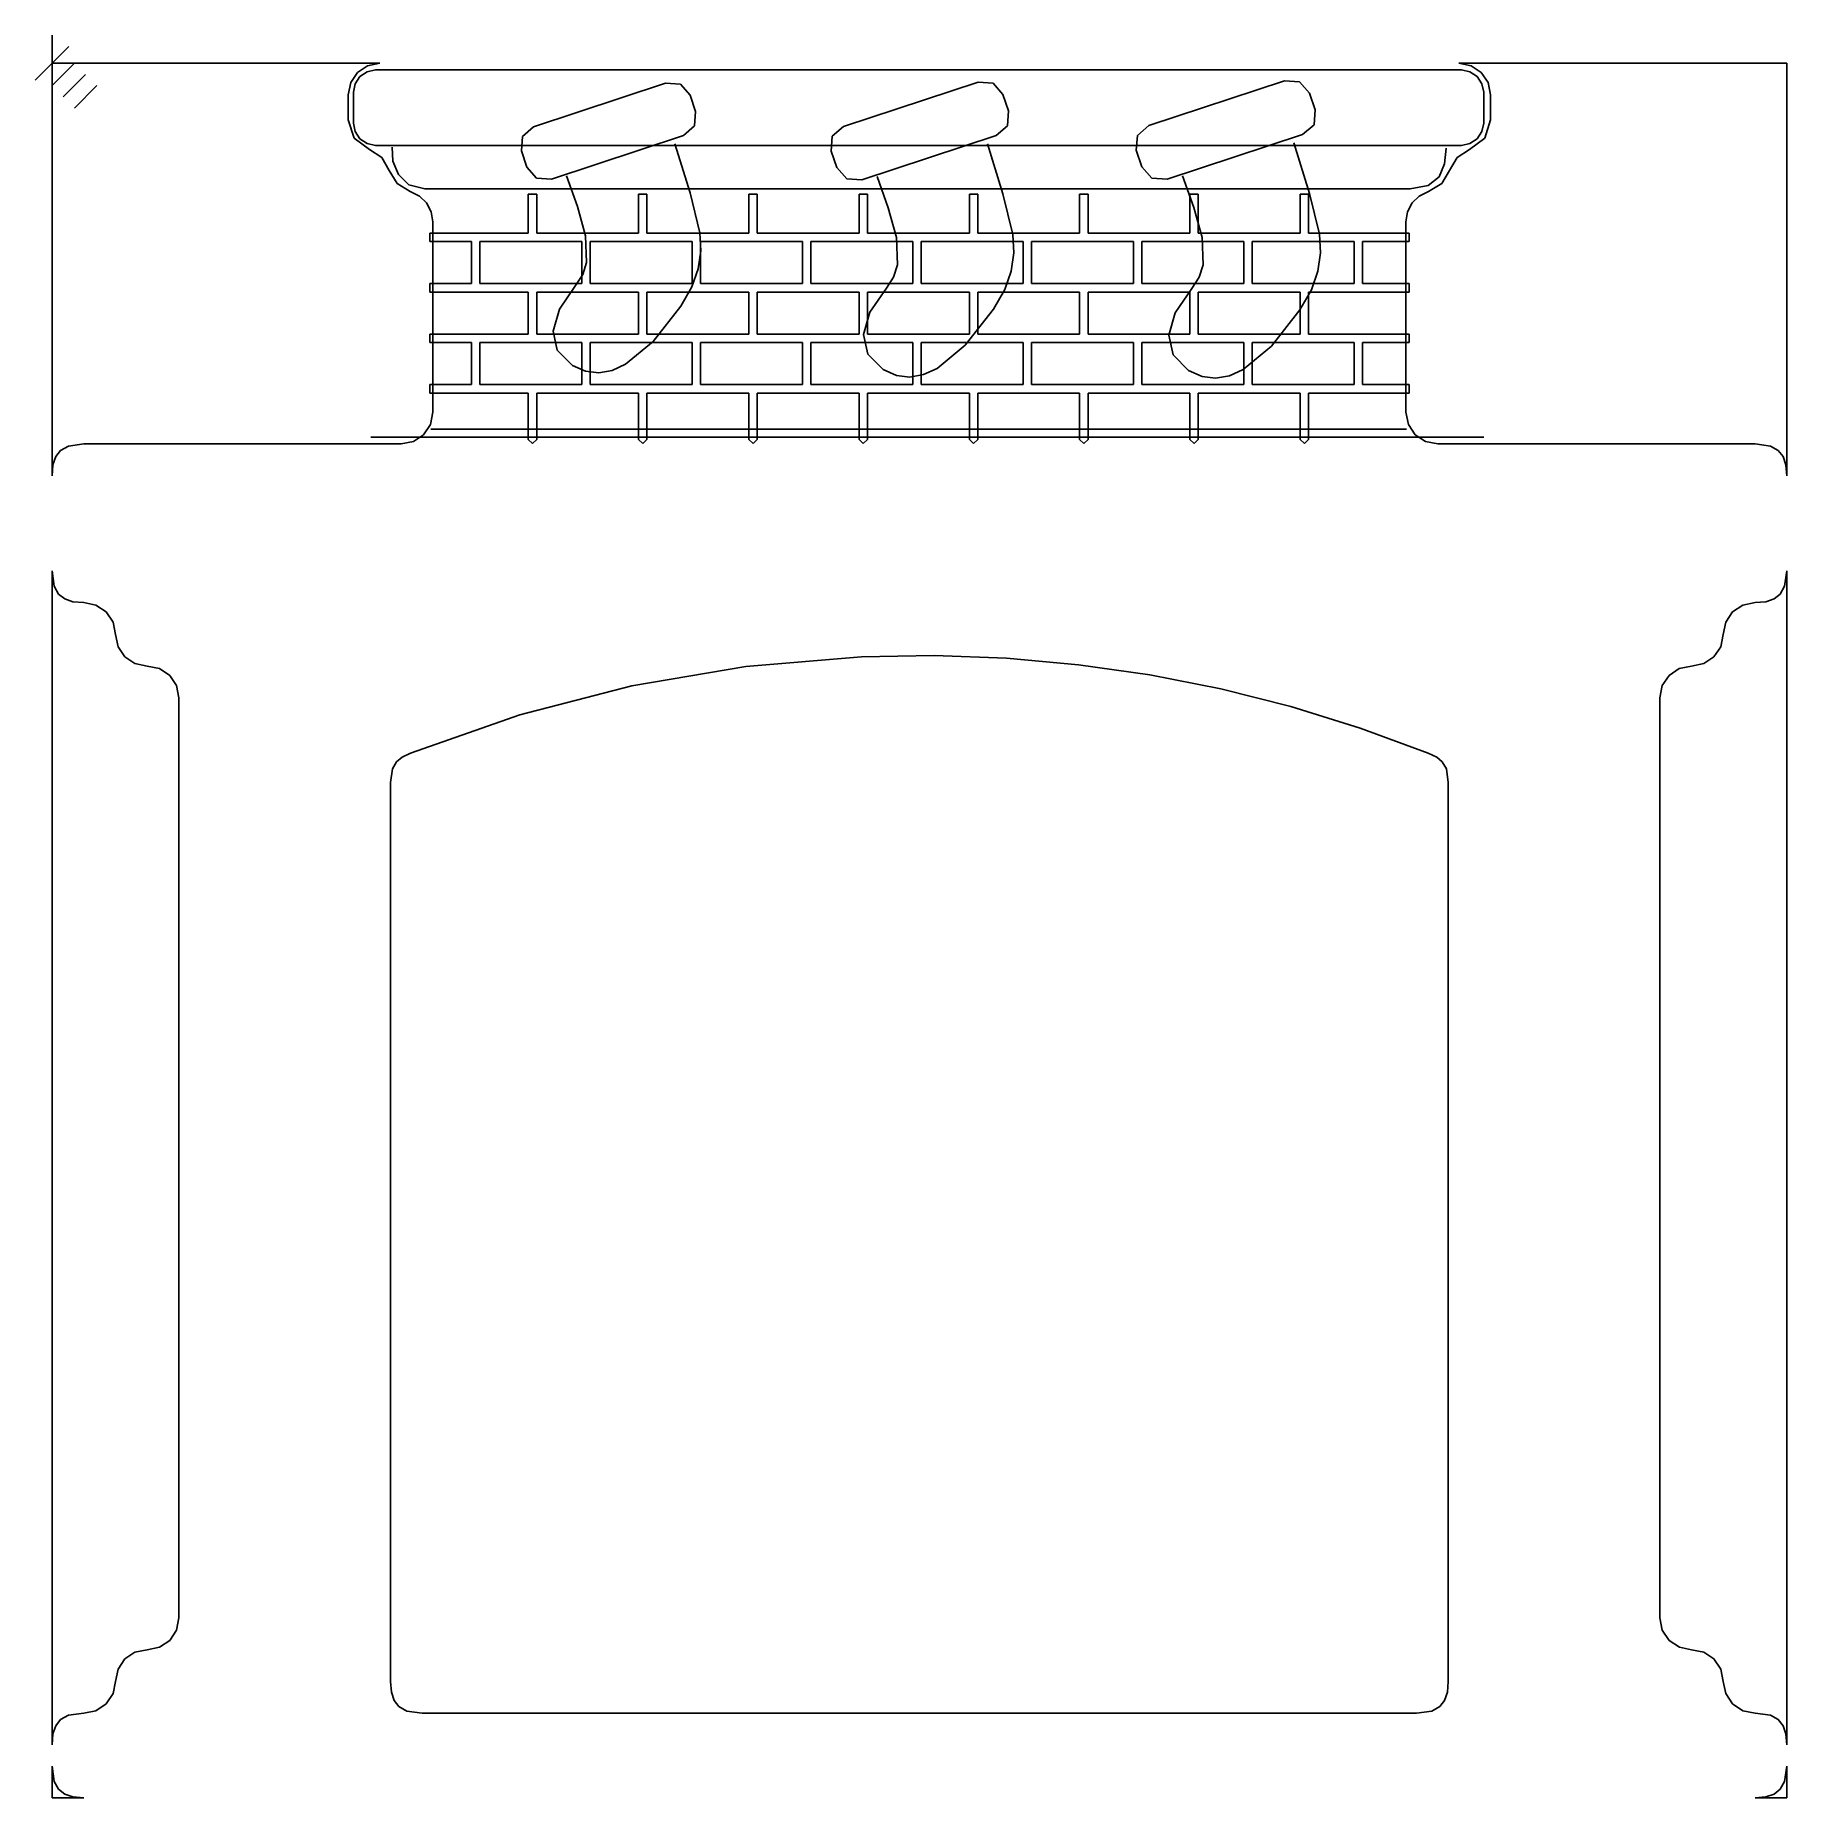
# Model space of a CAD drawing. Extents: x -0.8 to 82, y 0 to 83.3.
import ezdxf

# ---------------------------------------------------------------- set-up
doc = ezdxf.new("R2010")
doc.units = 0

msp = doc.modelspace()

# ---------------------------------------------------------------- linework, layer by layer
for p, q in [((14.895554, 81.600704), (15.297477, 81.680651)), ((15.297477, 81.680651), (66.623981, 81.680651)), ((15.297477, 81.680651), (15.297477, 81.680651)), ((66.623981, 81.680651), (67.025904, 81.600704)), ((14.247201, 80.630376), (14.327149, 81.032299)), ((14.327149, 81.032299), (14.55482, 81.373032)), ((14.55482, 81.373032), (14.895554, 81.600704)), ((67.025904, 81.600704), (67.366637, 81.373032)), ((67.366637, 81.373032), (67.594309, 81.032299)), ((67.594309, 81.032299), (67.674256, 80.630376)), ((14.247201, 79.169123), (14.247201, 80.630376)), ((67.674256, 80.630376), (67.674256, 79.169123)), ((14.327149, 78.7672), (14.247201, 79.169123)), ((67.674256, 79.169123), (67.594309, 78.7672)), ((14.55482, 78.426466), (14.327149, 78.7672)), ((14.895554, 78.198795), (14.55482, 78.426466)), ((67.366637, 78.426466), (67.025904, 78.198795)), ((67.594309, 78.7672), (67.366637, 78.426466)), ((15.297477, 78.118847), (14.895554, 78.198795)), ((66.623981, 78.118847), (15.297477, 78.118847)), ((16.073768, 78.027519), (16.11076, 77.373951)), ((65.822114, 77.244595), (65.893354, 77.981855)), ((67.025904, 78.198795), (66.623981, 78.118847)), ((16.11076, 77.373951), (16.370293, 76.737507)), ((16.370293, 76.737507), (16.869708, 76.255179)), ((65.562583, 76.63394), (65.822114, 77.244595)), ((16.869708, 76.255179), (17.626349, 76.063961)), ((17.626349, 76.063961), (64.203778, 76.063961)), ((64.203778, 76.063961), (65.046043, 76.217769)), ((65.046043, 76.217769), (65.562583, 76.63394)), ((15.069163, 64.317405), (67.674261, 64.317405)), ((17.900344, 64.693743), (64.021132, 64.693743))]:
    msp.add_line(p, q)
at = {"layer": '1'}
for p, q in [((-0.000003, 82.000456), (-0.000003, 62.500379)), ((15.499806, 82.000456), (-0.000003, 82.000456)), ((-0.000003, 82.000456), (-0.000003, 62.500379)), ((15.499806, 82.000456), (-0.000003, 82.000456)), ((14.439316, 81.560933), (14.916012, 81.88246)), ((14.439316, 81.560933), (14.916012, 81.88246)), ((14.916012, 81.88246), (15.499806, 82.000456)), ((14.916012, 81.88246), (15.499806, 82.000456)), ((66.500248, 82.000456), (67.084043, 81.882461)), ((82.000057, 82.000456), (66.500248, 82.000456)), ((66.500248, 82.000456), (67.084043, 81.882461)), ((82.000057, 82.000456), (66.500248, 82.000456)), ((67.084043, 81.882461), (67.56074, 81.560934)), ((67.084043, 81.882461), (67.56074, 81.560934)), ((82.000057, 62.500379), (82.000057, 82.000456)), ((82.000057, 62.500379), (82.000057, 82.000456)), ((14.00016, 80.500291), (14.117954, 81.084126)), ((14.00016, 80.500291), (14.117954, 81.084126)), ((14.117954, 81.084126), (14.439316, 81.560933)), ((14.117954, 81.084126), (14.439316, 81.560933)), ((67.56074, 81.560934), (67.882103, 81.084127)), ((67.56074, 81.560934), (67.882103, 81.084127)), ((67.882103, 81.084127), (67.999897, 80.500291)), ((67.882103, 81.084127), (67.999897, 80.500291)), ((14.00016, 79.328786), (14.00016, 80.500291)), ((14.00016, 79.328786), (14.00016, 80.500291)), ((67.999897, 80.500291), (67.999897, 79.328786)), ((67.999897, 80.500291), (67.999897, 79.328786)), ((14.275489, 78.462981), (14.00016, 79.328786)), ((14.275489, 78.462981), (14.00016, 79.328786)), ((67.999897, 79.328786), (67.724566, 78.462981)), ((67.999897, 79.328786), (67.724566, 78.462981)), ((15.000096, 77.914921), (14.275489, 78.462981)), ((15.000096, 77.914921), (14.275489, 78.462981)), ((67.724566, 78.462981), (66.999958, 77.914921)), ((67.724566, 78.462981), (66.999958, 77.914921)), ((15.584468, 77.53707), (15.000096, 77.914921)), ((15.584468, 77.53707), (15.000096, 77.914921)), ((15.935439, 76.93617), (15.584468, 77.53707)), ((15.935439, 76.93617), (15.584468, 77.53707)), ((66.415586, 77.53707), (66.064615, 76.93617)), ((66.415586, 77.53707), (66.064615, 76.93617)), ((66.999958, 77.914921), (66.415586, 77.53707)), ((66.999958, 77.914921), (66.415586, 77.53707)), ((16.310077, 76.310677), (15.935439, 76.93617)), ((16.310077, 76.310677), (15.935439, 76.93617)), ((66.064615, 76.93617), (65.689978, 76.310677)), ((66.064615, 76.93617), (65.689978, 76.310677)), ((16.935378, 75.935716), (16.310077, 76.310677)), ((16.935378, 75.935716), (16.310077, 76.310677)), ((17.368364, 75.723478), (16.935378, 75.935716)), ((17.368364, 75.723478), (16.935378, 75.935716)), ((65.064679, 75.935716), (64.631692, 75.723479)), ((65.064679, 75.935716), (64.631692, 75.723479)), ((65.689978, 76.310677), (65.064679, 75.935716)), ((65.689978, 76.310677), (65.064679, 75.935716)), ((17.70463, 75.393989), (17.368364, 75.723478)), ((17.70463, 75.393989), (17.368364, 75.723478)), ((17.922403, 74.976601), (17.70463, 75.393989)), ((17.922403, 74.976601), (17.70463, 75.393989)), ((64.295425, 75.39399), (64.077651, 74.976601)), ((64.295425, 75.39399), (64.077651, 74.976601)), ((64.631692, 75.723479), (64.295425, 75.39399)), ((64.631692, 75.723479), (64.295425, 75.39399)), ((17.999909, 74.500665), (17.922403, 74.976601)), ((17.999909, 74.500665), (17.922403, 74.976601)), ((17.999909, 65.500708), (17.999909, 74.500665)), ((17.999909, 65.500708), (17.999909, 74.500665)), ((64.077651, 74.976601), (64.000145, 74.500665)), ((64.077651, 74.976601), (64.000145, 74.500665)), ((64.000145, 74.500665), (64.000145, 65.500708)), ((64.000145, 74.500665), (64.000145, 65.500708)), ((17.882115, 64.916872), (17.999909, 65.500708)), ((17.882115, 64.916872), (17.999909, 65.500708)), ((64.000145, 65.500708), (64.117939, 64.916872)), ((64.000145, 65.500708), (64.117939, 64.916872)), ((17.084055, 64.118538), (17.560752, 64.440065)), ((17.084055, 64.118538), (17.560752, 64.440065)), ((17.560752, 64.440065), (17.882115, 64.916872)), ((17.560752, 64.440065), (17.882115, 64.916872)), ((64.117939, 64.916872), (64.439302, 64.440065)), ((64.117939, 64.916872), (64.439302, 64.440065)), ((64.439302, 64.440065), (64.915999, 64.118538)), ((64.439302, 64.440065), (64.915999, 64.118538)), ((0.043922, 63.016625), (0.17208, 63.401096)), ((0.043922, 63.016625), (0.17208, 63.401096)), ((0.17208, 63.401096), (0.398939, 63.694103)), ((0.17208, 63.401096), (0.398939, 63.694103)), ((0.398939, 63.694103), (0.772042, 63.901325)), ((0.398939, 63.694103), (0.772042, 63.901325)), ((0.772042, 63.901325), (1.500162, 64.000543)), ((0.772042, 63.901325), (1.500162, 64.000543)), ((1.500162, 64.000543), (16.50026, 64.000543)), ((1.500162, 64.000543), (16.50026, 64.000543)), ((16.50026, 64.000543), (17.084055, 64.118538)), ((16.50026, 64.000543), (17.084055, 64.118538)), ((64.915999, 64.118538), (65.499794, 64.000543)), ((64.915999, 64.118538), (65.499794, 64.000543)), ((65.499794, 64.000543), (80.499893, 64.000543)), ((65.499794, 64.000543), (80.499893, 64.000543)), ((80.499893, 64.000543), (81.228012, 63.901325)), ((80.499893, 64.000543), (81.228012, 63.901325)), ((81.228012, 63.901325), (81.601116, 63.694103)), ((81.228012, 63.901325), (81.601116, 63.694103)), ((81.601116, 63.694103), (81.827975, 63.401096)), ((81.601116, 63.694103), (81.827975, 63.401096)), ((81.827975, 63.401096), (81.956131, 63.016625)), ((81.827975, 63.401096), (81.956131, 63.016625)), ((-0.000003, 62.500379), (0.043922, 63.016625)), ((-0.000003, 62.500379), (0.043922, 63.016625)), ((81.956131, 63.016625), (82.000057, 62.500379)), ((81.956131, 63.016625), (82.000057, 62.500379)), ((-0.000003, 58.000402), (-0.000003, 2.50049)), ((0.099216, 57.27228), (-0.000003, 58.000402)), ((-0.000003, 58.000402), (-0.000003, 58.000402)), ((-0.000003, 58.000402), (-0.000003, 2.50049)), ((0.099216, 57.27228), (-0.000003, 58.000402)), ((-0.000003, 58.000402), (-0.000003, 58.000402)), ((82.000057, 58.000402), (81.900839, 57.27228)), ((82.000057, 58.000402), (81.900839, 57.27228)), ((82.000057, 2.501019), (82.000057, 58.000402)), ((82.000057, 2.501019), (82.000057, 58.000402)), ((0.306955, 56.899178), (0.099216, 57.27228)), ((0.306955, 56.899178), (0.099216, 57.27228)), ((0.599443, 56.672317), (0.306955, 56.899178)), ((0.599443, 56.672317), (0.306955, 56.899178)), ((0.983915, 56.544676), (0.599443, 56.672317)), ((0.983915, 56.544676), (0.599443, 56.672317)), ((81.40061, 56.672317), (81.016139, 56.544676)), ((81.40061, 56.672317), (81.016139, 56.544676)), ((81.693099, 56.899178), (81.40061, 56.672317)), ((81.693099, 56.899178), (81.40061, 56.672317)), ((81.900839, 57.27228), (81.693099, 56.899178)), ((81.900839, 57.27228), (81.693099, 56.899178)), ((1.500162, 56.500753), (0.983915, 56.544676)), ((1.500162, 56.500753), (0.983915, 56.544676)), ((2.074277, 56.386604), (1.500162, 56.500753)), ((2.074277, 56.386604), (1.500162, 56.500753)), ((2.560989, 56.061413), (2.074277, 56.386604)), ((2.560989, 56.061413), (2.074277, 56.386604)), ((2.886179, 55.574701), (2.560989, 56.061413)), ((2.886179, 55.574701), (2.560989, 56.061413)), ((79.439065, 56.061414), (79.113874, 55.574701)), ((79.439065, 56.061414), (79.113874, 55.574701)), ((79.925778, 56.386605), (79.439065, 56.061414)), ((79.925778, 56.386605), (79.439065, 56.061414)), ((80.499893, 56.500753), (79.925778, 56.386605)), ((80.499893, 56.500753), (79.925778, 56.386605)), ((81.016139, 56.544676), (80.499893, 56.500753)), ((81.016139, 56.544676), (80.499893, 56.500753)), ((3.000327, 55.000586), (2.886179, 55.574701)), ((3.000327, 55.000586), (2.886179, 55.574701)), ((3.118121, 54.41675), (3.000327, 55.000586)), ((3.118121, 54.41675), (3.000327, 55.000586)), ((78.999726, 55.000586), (78.881932, 54.416751)), ((78.999726, 55.000586), (78.881932, 54.416751)), ((79.113874, 55.574701), (78.999726, 55.000586)), ((79.113874, 55.574701), (78.999726, 55.000586)), ((3.439484, 53.939943), (3.118121, 54.41675)), ((3.439484, 53.939943), (3.118121, 54.41675)), ((78.881932, 54.416751), (78.56057, 53.939944)), ((78.881932, 54.416751), (78.56057, 53.939944)), ((3.916181, 53.618416), (3.439484, 53.939943)), ((3.916181, 53.618416), (3.439484, 53.939943)), ((4.499976, 53.500422), (3.916181, 53.618416)), ((4.499976, 53.500422), (3.916181, 53.618416)), ((5.083811, 53.382628), (4.499976, 53.500422)), ((5.083811, 53.382628), (4.499976, 53.500422)), ((5.560619, 53.061265), (5.083811, 53.382628)), ((5.560619, 53.061265), (5.083811, 53.382628)), ((32.803286, 53.481513), (27.411549, 52.564142)), ((32.803286, 53.481513), (27.411549, 52.564142)), ((38.262731, 53.942773), (32.803286, 53.481513)), ((38.262731, 53.942773), (32.803286, 53.481513)), ((41.692563, 53.996734), (38.262731, 53.942773)), ((41.692563, 53.996734), (38.262731, 53.942773)), ((38.262731, 53.942773), (38.262731, 53.942773)), ((38.262731, 53.942773), (38.262731, 53.942773)), ((45.113336, 53.87013), (41.692563, 53.996734)), ((45.113336, 53.87013), (41.692563, 53.996734)), ((48.518032, 53.564152), (45.113336, 53.87013)), ((48.518032, 53.564152), (45.113336, 53.87013)), ((51.899639, 53.079995), (48.518032, 53.564152)), ((51.899639, 53.079995), (48.518032, 53.564152)), ((76.916243, 53.382628), (76.439435, 53.061266)), ((76.916243, 53.382628), (76.439435, 53.061266)), ((77.50008, 53.500422), (76.916243, 53.382628)), ((77.50008, 53.500422), (76.916243, 53.382628)), ((78.083874, 53.618417), (77.50008, 53.500422)), ((78.083874, 53.618417), (77.50008, 53.500422)), ((78.56057, 53.939944), (78.083874, 53.618417)), ((78.56057, 53.939944), (78.083874, 53.618417)), ((5.882145, 52.584568), (5.560619, 53.061265)), ((5.882145, 52.584568), (5.560619, 53.061265)), ((6.00014, 52.000773), (5.882145, 52.584568)), ((6.00014, 52.000773), (5.882145, 52.584568)), ((27.411549, 52.564142), (22.116018, 51.196751)), ((27.411549, 52.564142), (22.116018, 51.196751)), ((55.251139, 52.418852), (51.899639, 53.079995)), ((55.251139, 52.418852), (51.899639, 53.079995)), ((76.117908, 52.584569), (75.999913, 52.000773)), ((76.117908, 52.584569), (75.999913, 52.000773)), ((76.439435, 53.061266), (76.117908, 52.584569)), ((76.439435, 53.061266), (76.117908, 52.584569)), ((6.00014, 8.501153), (6.00014, 52.000773)), ((6.00014, 8.501153), (6.00014, 52.000773)), ((58.56552, 51.581915), (55.251139, 52.418852)), ((58.56552, 51.581915), (55.251139, 52.418852)), ((75.999913, 52.000773), (75.999913, 8.501153)), ((75.999913, 52.000773), (75.999913, 8.501153)), ((22.116018, 51.196751), (16.945194, 49.385434)), ((22.116018, 51.196751), (16.945194, 49.385434)), ((61.835765, 50.570377), (58.56552, 51.581915)), ((61.835765, 50.570377), (58.56552, 51.581915)), ((65.05486, 49.385434), (61.835765, 50.570377)), ((65.05486, 49.385434), (61.835765, 50.570377)), ((16.54367, 49.188028), (16.289422, 48.980807)), ((16.54367, 49.188028), (16.289422, 48.980807)), ((16.945194, 49.385434), (16.54367, 49.188028)), ((16.945194, 49.385434), (16.54367, 49.188028)), ((65.456383, 49.188028), (65.05486, 49.385434)), ((65.456383, 49.188028), (65.05486, 49.385434)), ((65.710632, 48.980807), (65.456383, 49.188028)), ((65.710632, 48.980807), (65.456383, 49.188028)), ((16.090985, 48.650078), (16.000034, 47.992237)), ((16.090985, 48.650078), (16.000034, 47.992237)), ((16.289422, 48.980807), (16.090985, 48.650078)), ((16.289422, 48.980807), (16.090985, 48.650078)), ((65.909069, 48.650078), (65.710632, 48.980807)), ((65.909069, 48.650078), (65.710632, 48.980807)), ((66.00002, 47.991721), (65.909069, 48.650078)), ((66.00002, 47.991721), (65.909069, 48.650078)), ((16.000034, 47.992237), (16.000034, 5.500835)), ((16.000034, 47.992237), (16.000034, 5.500835)), ((66.00002, 5.500835), (66.00002, 47.991721)), ((66.00002, 5.500835), (66.00002, 47.991721)), ((5.886142, 7.926878), (6.00014, 8.501153)), ((5.886142, 7.926878), (6.00014, 8.501153)), ((75.999913, 8.501153), (76.114063, 7.92704)), ((75.999913, 8.501153), (76.114063, 7.92704)), ((5.560986, 7.439989), (5.886142, 7.926878)), ((5.560986, 7.439989), (5.886142, 7.926878)), ((76.114063, 7.92704), (76.439255, 7.44033)), ((76.114063, 7.92704), (76.439255, 7.44033)), ((3.439673, 6.561132), (3.91631, 6.882524)), ((3.439673, 6.561132), (3.91631, 6.882524)), ((3.91631, 6.882524), (4.499976, 7.000465)), ((3.91631, 6.882524), (4.499976, 7.000465)), ((4.499976, 7.000465), (5.074211, 7.114663)), ((4.499976, 7.000465), (5.074211, 7.114663)), ((5.074211, 7.114663), (5.560986, 7.439989)), ((5.074211, 7.114663), (5.560986, 7.439989)), ((76.439255, 7.44033), (76.925966, 7.115141)), ((76.439255, 7.44033), (76.925966, 7.115141)), ((76.925966, 7.115141), (77.50008, 7.000994)), ((76.925966, 7.115141), (77.50008, 7.000994)), ((77.50008, 7.000994), (78.083751, 6.88305)), ((77.50008, 7.000994), (78.083751, 6.88305)), ((78.083751, 6.88305), (78.56039, 6.561651)), ((78.083751, 6.88305), (78.56039, 6.561651)), ((3.000327, 5.500835), (3.118275, 6.084499)), ((3.000327, 5.500835), (3.118275, 6.084499)), ((3.118275, 6.084499), (3.439673, 6.561132)), ((3.118275, 6.084499), (3.439673, 6.561132)), ((78.56039, 6.561651), (78.881786, 6.085009)), ((78.56039, 6.561651), (78.881786, 6.085009)), ((78.881786, 6.085009), (78.999726, 5.501337)), ((78.881786, 6.085009), (78.999726, 5.501337)), ((2.886177, 4.926722), (3.000327, 5.500835)), ((2.886177, 4.926722), (3.000327, 5.500835)), ((16.000034, 5.500835), (16.043958, 4.98458)), ((16.000034, 5.500835), (16.043958, 4.98458)), ((65.956096, 4.98458), (66.00002, 5.500835)), ((65.956096, 4.98458), (66.00002, 5.500835)), ((78.999726, 5.501337), (79.113876, 4.927224)), ((78.999726, 5.501337), (79.113876, 4.927224)), ((2.074275, 4.114824), (2.560986, 4.440013)), ((2.074275, 4.114824), (2.560986, 4.440013)), ((2.560986, 4.440013), (2.886177, 4.926722)), ((2.560986, 4.440013), (2.886177, 4.926722)), ((16.043958, 4.98458), (16.171601, 4.600115)), ((16.043958, 4.98458), (16.171601, 4.600115)), ((16.171601, 4.600115), (16.398975, 4.307116)), ((16.171601, 4.600115), (16.398975, 4.307116)), ((16.398975, 4.307116), (16.771561, 4.099894)), ((16.398975, 4.307116), (16.771561, 4.099894)), ((65.228493, 4.099894), (65.601079, 4.307116)), ((65.228493, 4.099894), (65.601079, 4.307116)), ((65.601079, 4.307116), (65.828453, 4.600115)), ((65.601079, 4.307116), (65.828453, 4.600115)), ((65.828453, 4.600115), (65.956096, 4.98458)), ((65.828453, 4.600115), (65.956096, 4.98458)), ((79.113876, 4.927224), (79.439068, 4.440515)), ((79.113876, 4.927224), (79.439068, 4.440515)), ((79.439068, 4.440515), (79.925779, 4.115326)), ((79.439068, 4.440515), (79.925779, 4.115326)), ((0.043922, 3.016744), (0.17208, 3.40121)), ((0.043922, 3.016744), (0.17208, 3.40121)), ((0.17208, 3.40121), (0.398939, 3.693706)), ((0.17208, 3.40121), (0.398939, 3.693706)), ((0.398939, 3.693706), (0.772042, 3.901457)), ((0.398939, 3.693706), (0.772042, 3.901457)), ((0.772042, 3.901457), (1.500162, 4.000676)), ((0.772042, 3.901457), (1.500162, 4.000676)), ((1.500162, 4.000676), (2.074275, 4.114824)), ((1.500162, 4.000676), (2.074275, 4.114824)), ((16.771561, 4.099894), (17.500199, 4.000676)), ((16.771561, 4.099894), (17.500199, 4.000676)), ((17.500199, 4.000676), (64.499855, 4.000676)), ((17.500199, 4.000676), (64.499855, 4.000676)), ((64.499855, 4.000676), (65.228493, 4.099894)), ((64.499855, 4.000676), (65.228493, 4.099894)), ((79.925779, 4.115326), (80.499893, 4.001178)), ((79.925779, 4.115326), (80.499893, 4.001178)), ((80.499893, 4.001178), (81.228012, 3.90196)), ((80.499893, 4.001178), (81.228012, 3.90196)), ((81.228012, 3.90196), (81.601116, 3.694738)), ((81.228012, 3.90196), (81.601116, 3.694738)), ((81.601116, 3.694738), (81.827975, 3.401739)), ((81.601116, 3.694738), (81.827975, 3.401739)), ((81.827975, 3.401739), (81.956131, 3.017273)), ((81.827975, 3.401739), (81.956131, 3.017273)), ((-0.000003, 2.50049), (0.043922, 3.016744)), ((-0.000003, 2.50049), (0.043922, 3.016744)), ((81.956131, 3.017273), (82.000057, 2.501019)), ((81.956131, 3.017273), (82.000057, 2.501019)), ((-0.000003, 1.501081), (-0.000003, 0.001424)), ((0.099216, 0.773477), (-0.000003, 1.501081)), ((-0.000003, 1.501081), (-0.000003, 1.501081)), ((-0.000003, 1.501081), (-0.000003, 0.001424)), ((0.099216, 0.773477), (-0.000003, 1.501081)), ((-0.000003, 1.501081), (-0.000003, 1.501081)), ((82.000057, 1.501081), (81.900839, 0.772948)), ((82.000057, 1.501081), (81.900839, 0.772948)), ((82.000057, 0.000392), (82.000057, 1.501081)), ((82.000057, 0.000392), (82.000057, 1.501081)), ((-0.000003, 0.001424), (1.500162, 0.001424)), ((-0.000003, 0.001424), (1.500162, 0.001424)), ((0.306955, 0.400362), (0.099216, 0.773477)), ((0.306955, 0.400362), (0.099216, 0.773477)), ((0.599443, 0.173509), (0.306955, 0.400362)), ((0.599443, 0.173509), (0.306955, 0.400362)), ((0.983915, 0.045345), (0.599443, 0.173509)), ((0.983915, 0.045345), (0.599443, 0.173509)), ((1.500162, 0.001424), (0.983915, 0.045345)), ((1.500162, 0.001424), (0.983915, 0.045345)), ((81.016139, 0.044842), (80.499893, 0.000392)), ((81.016139, 0.044842), (80.499893, 0.000392)), ((80.499893, 0.000392), (82.000057, 0.000392)), ((80.499893, 0.000392), (82.000057, 0.000392)), ((81.40061, 0.173006), (81.016139, 0.044842)), ((81.40061, 0.173006), (81.016139, 0.044842)), ((81.693099, 0.39986), (81.40061, 0.173006)), ((81.693099, 0.39986), (81.40061, 0.173006)), ((81.900839, 0.772948), (81.693099, 0.39986)), ((81.900839, 0.772948), (81.693099, 0.39986))]:
    msp.add_line(p, q, dxfattribs=at)
at = {"layer": 'Layer 1'}
for p, q in [((0, 83.323115), (0, 80.677285)), ((0.793749, 82.793949), (-0.793749, 81.206451)), ((1.058332, 82.0002), (0, 80.941868)), ((1.587498, 81.471034), (0.529166, 80.412702)), ((2.116664, 80.941868), (1.058332, 79.883536)), ((22.764872, 78.998042), (29.004192, 81.0594)), ((29.004192, 81.0594), (29.703315, 81.011266)), ((29.703315, 81.011266), (30.163182, 80.489364)), ((37.419953, 79.006499), (43.770852, 81.104721)), ((43.770852, 81.104721), (44.482478, 81.055727)), ((44.482478, 81.055727), (44.950568, 80.524494)), ((51.845115, 79.057308), (58.251774, 81.173966)), ((58.251774, 81.173966), (58.969647, 81.124542)), ((58.969647, 81.124542), (59.441848, 80.588642)), ((30.163182, 80.489364), (30.42241, 79.725193)), ((44.950568, 80.524494), (45.214431, 79.74666)), ((59.441848, 80.588642), (59.70803, 79.803975)), ((30.42241, 79.725193), (30.373637, 79.035246)), ((45.214431, 79.74666), (45.164785, 79.044376)), ((59.70803, 79.803975), (59.65795, 79.095521)), ((22.187257, 77.854263), (22.23603, 78.544211)), ((22.23603, 78.544211), (22.764872, 78.998042)), ((22.764872, 78.998042), (22.764872, 78.998042)), ((29.844795, 78.581415), (23.605475, 76.520057)), ((30.373637, 79.035246), (29.844795, 78.581415)), ((36.832006, 77.842269), (36.881652, 78.544553)), ((36.881652, 78.544553), (37.419953, 79.006499)), ((37.419953, 79.006499), (37.419953, 79.006499)), ((44.626485, 78.58243), (38.275585, 76.484207)), ((45.164785, 79.044376), (44.626485, 78.58243)), ((51.252009, 77.88285), (51.302089, 78.591304)), ((51.302089, 78.591304), (51.845115, 79.057308)), ((51.845115, 79.057308), (51.845115, 79.057308)), ((59.114924, 78.629517), (52.708266, 76.51286)), ((59.65795, 79.095521), (59.114924, 78.629517)), ((22.446485, 77.090092), (22.187257, 77.854263)), ((30.163504, 75.868435), (29.439963, 78.193933)), ((37.09587, 77.064434), (36.832006, 77.842269)), ((44.950889, 75.820941), (44.214413, 78.188019)), ((51.518191, 77.098183), (51.252009, 77.88285)), ((59.442183, 75.843769), (58.699235, 78.231641)), ((22.906352, 76.56819), (22.446485, 77.090092)), ((24.322113, 76.675023), (24.831361, 75.223737)), ((37.56396, 76.533201), (37.09587, 77.064434)), ((51.990392, 76.562283), (51.518191, 77.098183)), ((53.444124, 76.671983), (53.967031, 75.181772)), ((23.605475, 76.520057), (22.906352, 76.56819)), ((30.615531, 73.986637), (30.163504, 75.868435)), ((38.275585, 76.484207), (37.56396, 76.533201)), ((39.005039, 76.641945), (39.523391, 75.164711)), ((52.708266, 76.51286), (51.990392, 76.562283)), ((59.906335, 73.911498), (59.442183, 75.843769)), ((22.514174, 75.817009), (22.514174, 73.971637)), ((22.91055, 75.817009), (22.514174, 75.817009)), ((22.91055, 73.971637), (22.91055, 75.817009)), ((24.831361, 75.223737), (25.216572, 73.84325)), ((28.123664, 75.817009), (27.726789, 75.817009)), ((27.726789, 75.817009), (27.726789, 73.971637)), ((28.123664, 73.971637), (28.123664, 75.817009)), ((33.33626, 75.817009), (32.937836, 75.817009)), ((32.937836, 75.817009), (32.937836, 73.971637)), ((33.33626, 73.971637), (33.33626, 75.817009)), ((38.547307, 75.817009), (38.150433, 75.817009)), ((38.150433, 75.817009), (38.150433, 73.971637)), ((38.547307, 73.971637), (38.547307, 75.817009)), ((39.523391, 75.164711), (39.915488, 73.75954)), ((43.759904, 75.817009), (43.363546, 75.817009)), ((43.363546, 75.817009), (43.363546, 73.971637)), ((43.759904, 73.971637), (43.759904, 75.817009)), ((45.410996, 73.905496), (44.950889, 75.820941)), ((48.9725, 75.817009), (48.574075, 75.817009)), ((48.574075, 75.817009), (48.574075, 73.971637)), ((48.9725, 73.971637), (48.9725, 75.817009)), ((54.183546, 75.817009), (53.787188, 75.817009)), ((53.787188, 75.817009), (53.787188, 73.971637)), ((53.967031, 75.181772), (54.362574, 73.764258)), ((54.183546, 73.971637), (54.183546, 75.817009)), ((59.396143, 75.817009), (58.999785, 75.817009)), ((58.999785, 75.817009), (58.999785, 73.971637)), ((59.396143, 73.971637), (59.396143, 75.817009)), ((22.514174, 73.971637), (17.854515, 73.971637)), ((17.854515, 73.971637), (17.854515, 73.567526)), ((17.854515, 73.567526), (19.824936, 73.567526)), ((19.824936, 73.567526), (19.827536, 71.583144)), ((20.222843, 73.567526), (25.041667, 73.567526)), ((20.224926, 71.583144), (20.222843, 73.567526)), ((27.726789, 73.971637), (22.91055, 73.971637)), ((25.041667, 73.567526), (25.044267, 71.583144)), ((25.216572, 73.84325), (25.260746, 72.581251)), ((25.438025, 73.567526), (30.25633, 73.567526)), ((25.441124, 71.583144), (25.438025, 73.567526)), ((32.937836, 73.971637), (28.123664, 73.971637)), ((30.25633, 73.567526), (30.25943, 71.583144)), ((30.662928, 73.130785), (30.615531, 73.986637)), ((30.654239, 73.567526), (35.473061, 73.567526)), ((30.656322, 71.583144), (30.654239, 73.567526)), ((38.150433, 73.971637), (33.33626, 73.971637)), ((35.473061, 73.567526), (35.475661, 71.583144)), ((35.869419, 73.567526), (40.687725, 73.567526)), ((35.87252, 71.583144), (35.869419, 73.567526)), ((43.363546, 73.971637), (38.547307, 73.971637)), ((39.915488, 73.75954), (39.960451, 72.474976)), ((40.687725, 73.567526), (40.690825, 71.583144)), ((41.085633, 73.567526), (45.904455, 73.567526)), ((41.087699, 71.583144), (41.085633, 73.567526)), ((48.574075, 73.971637), (43.759904, 73.971637)), ((45.45924, 73.034341), (45.410996, 73.905496)), ((45.904455, 73.567526), (45.907555, 71.583144)), ((46.300813, 73.567526), (51.119119, 73.567526)), ((46.303914, 71.583144), (46.300813, 73.567526)), ((53.787188, 73.971637), (48.9725, 73.971637)), ((51.119119, 73.567526), (51.122219, 71.583144)), ((51.517544, 73.567526), (56.335849, 73.567526)), ((51.520644, 71.583144), (51.517544, 73.567526)), ((58.999785, 73.971637), (54.183546, 73.971637)), ((54.362574, 73.764258), (54.407935, 72.468409)), ((56.335849, 73.567526), (56.338949, 71.583144)), ((56.732207, 73.567526), (61.550514, 73.567526)), ((56.735307, 71.583144), (56.732207, 73.567526)), ((64.158122, 73.971637), (59.396143, 73.971637)), ((59.955004, 73.03269), (59.906335, 73.911498)), ((61.550514, 73.567526), (61.553613, 71.583144)), ((61.952056, 71.583144), (61.948956, 73.567526)), ((61.948956, 73.567526), (64.158122, 73.567526)), ((64.158122, 73.567526), (64.158122, 73.971637)), ((25.260746, 72.581251), (25.087133, 72.009588)), ((30.550289, 72.288251), (30.662928, 73.130785)), ((45.344585, 72.176742), (45.45924, 73.034341)), ((59.839345, 72.167557), (59.955004, 73.03269)), ((25.087133, 72.009588), (24.746886, 71.48543)), ((30.246893, 71.426497), (30.550289, 72.288251)), ((39.783733, 71.893091), (39.4374, 71.359561)), ((39.960451, 72.474976), (39.783733, 71.893091)), ((45.035763, 71.299579), (45.344585, 72.176742)), ((54.229666, 71.881412), (53.880294, 71.343195)), ((54.407935, 72.468409), (54.229666, 71.881412)), ((59.527813, 71.282688), (59.839345, 72.167557)), ((19.827536, 71.583144), (17.854531, 71.583144)), ((17.854531, 71.583144), (17.854531, 71.1811)), ((17.854531, 71.1811), (22.51419, 71.1811)), ((25.044267, 71.583144), (20.224926, 71.583144)), ((22.51419, 71.1811), (22.51419, 69.1962)), ((22.910532, 71.1811), (27.726771, 71.1811)), ((22.910532, 69.1962), (22.910532, 71.1811)), ((24.746886, 71.48543), (23.984077, 70.371503)), ((30.25943, 71.583144), (25.441124, 71.583144)), ((27.726771, 71.1811), (27.726771, 69.1962)), ((28.123646, 71.1811), (32.937818, 71.1811)), ((28.123646, 69.1962), (28.123646, 71.1811)), ((29.722022, 70.512987), (30.246893, 71.426497)), ((35.475661, 71.583144), (30.656322, 71.583144)), ((32.937818, 71.1811), (32.937818, 69.1962)), ((33.336242, 71.1811), (38.150415, 71.1811)), ((33.336242, 69.1962), (33.336242, 71.1811)), ((40.690825, 71.583144), (35.87252, 71.583144)), ((38.150415, 71.1811), (38.150415, 69.1962)), ((38.547289, 71.1811), (43.363528, 71.1811)), ((38.547289, 69.1962), (38.547289, 71.1811)), ((39.4374, 71.359561), (38.660948, 70.225715)), ((45.907555, 71.583144), (41.087699, 71.583144)), ((43.363528, 71.1811), (43.363528, 69.1962)), ((43.759886, 71.1811), (48.574057, 71.1811)), ((43.759886, 69.1962), (43.759886, 71.1811)), ((44.501504, 70.369735), (45.035763, 71.299579)), ((51.122219, 71.583144), (46.303914, 71.583144)), ((48.574057, 71.1811), (48.574057, 69.1962)), ((48.972482, 71.1811), (53.78717, 71.1811)), ((48.972482, 69.1962), (48.972482, 71.1811)), ((56.338949, 71.583144), (51.520644, 71.583144)), ((53.880294, 71.343195), (53.097027, 70.199388)), ((53.78717, 71.1811), (53.78717, 69.1962)), ((54.183528, 71.1811), (58.999767, 71.1811)), ((54.183528, 69.1962), (54.183528, 71.1811)), ((61.553613, 71.583144), (56.735307, 71.583144)), ((58.988865, 70.344676), (59.527813, 71.282688)), ((58.999767, 71.1811), (58.999767, 69.1962)), ((59.396142, 69.1962), (59.396142, 71.1811)), ((59.396142, 71.1811), (64.158121, 71.1811)), ((64.158121, 71.583144), (61.952056, 71.583144)), ((64.158121, 71.1811), (64.158121, 71.583144)), ((23.984077, 70.371503), (23.686159, 69.336767)), ((28.409196, 68.842589), (29.722022, 70.512987)), ((38.660948, 70.225715), (38.357702, 69.172478)), ((43.165199, 68.669469), (44.501504, 70.369735)), ((53.097027, 70.199388), (52.79112, 69.136898)), ((57.640831, 68.629472), (58.988865, 70.344676)), ((22.51419, 69.1962), (17.854515, 69.1962)), ((17.854515, 69.1962), (17.854515, 68.792089)), ((27.726771, 69.1962), (22.910532, 69.1962)), ((23.686159, 69.336767), (23.881445, 68.434406)), ((32.937818, 69.1962), (28.123646, 69.1962)), ((38.150415, 69.1962), (33.336242, 69.1962)), ((38.357702, 69.172478), (38.556478, 68.253982)), ((43.363528, 69.1962), (38.547289, 69.1962)), ((48.574057, 69.1962), (43.759886, 69.1962)), ((53.78717, 69.1962), (48.972482, 69.1962)), ((58.999767, 69.1962), (54.183528, 69.1962)), ((64.158121, 69.1962), (59.396142, 69.1962)), ((64.158121, 68.792089), (64.158121, 69.1962)), ((17.854515, 68.792089), (19.824936, 68.792089)), ((19.824936, 68.792089), (19.827536, 66.807707)), ((20.222843, 68.792089), (25.041667, 68.792089)), ((20.224926, 66.807707), (20.222843, 68.792089)), ((23.881445, 68.434406), (24.598244, 67.7176)), ((25.041667, 68.792089), (25.044267, 66.807707)), ((25.438025, 68.792089), (30.25633, 68.792089)), ((25.441124, 66.807707), (25.438025, 68.792089)), ((27.113944, 67.767417), (28.409196, 68.842589)), ((30.25633, 68.792089), (30.25943, 66.807707)), ((30.654239, 68.792089), (35.473061, 68.792089)), ((30.656322, 66.807707), (30.654239, 68.792089)), ((35.473061, 68.792089), (35.475661, 66.807707)), ((35.869419, 68.792089), (40.687725, 68.792089)), ((35.87252, 66.807707), (35.869419, 68.792089)), ((40.687725, 68.792089), (40.690825, 66.807707)), ((41.085633, 68.792089), (45.904455, 68.792089)), ((41.087699, 66.807707), (41.085633, 68.792089)), ((41.846783, 67.57507), (43.165199, 68.669469)), ((45.904455, 68.792089), (45.907555, 66.807707)), ((46.300813, 68.792089), (51.119119, 68.792089)), ((46.303914, 66.807707), (46.300813, 68.792089)), ((51.119119, 68.792089), (51.122219, 66.807707)), ((51.517544, 68.792089), (56.335849, 68.792089)), ((51.520644, 66.807707), (51.517544, 68.792089)), ((52.79112, 69.136898), (52.991644, 68.210334)), ((56.310841, 67.525459), (57.640831, 68.629472)), ((56.335849, 68.792089), (56.338949, 66.807707)), ((56.732207, 68.792089), (61.550514, 68.792089)), ((56.735307, 66.807707), (56.732207, 68.792089)), ((61.550514, 68.792089), (61.553613, 66.807707)), ((61.952055, 66.807707), (61.948955, 68.792089)), ((61.948955, 68.792089), (64.158121, 68.792089)), ((24.598244, 67.7176), (25.216094, 67.44289)), ((26.474634, 67.477638), (27.113944, 67.767417)), ((38.556478, 68.253982), (39.286095, 67.52436)), ((39.286095, 67.52436), (39.914993, 67.244739)), ((41.19604, 67.280109), (41.846783, 67.57507)), ((52.991644, 68.210334), (53.727669, 67.474302)), ((55.654384, 67.227907), (56.310841, 67.525459)), ((19.827536, 66.807707), (17.854531, 66.807707)), ((17.854531, 66.807707), (17.854531, 66.403595)), ((25.044267, 66.807707), (20.224926, 66.807707)), ((25.216094, 67.44289), (25.841787, 67.366183)), ((30.25943, 66.807707), (25.441124, 66.807707)), ((25.841787, 67.366183), (26.474634, 67.477638)), ((35.475661, 66.807707), (30.656322, 66.807707)), ((40.690825, 66.807707), (35.87252, 66.807707)), ((39.914993, 67.244739), (40.551875, 67.166661)), ((40.551875, 67.166661), (41.19604, 67.280109)), ((45.907555, 66.807707), (41.087699, 66.807707)), ((51.122219, 66.807707), (46.303914, 66.807707)), ((56.338949, 66.807707), (51.520644, 66.807707)), ((53.727669, 67.474302), (54.362089, 67.192225)), ((54.362089, 67.192225), (55.004564, 67.113461)), ((55.004564, 67.113461), (55.654384, 67.227907)), ((61.553613, 66.807707), (56.735307, 66.807707)), ((64.15812, 66.807707), (61.952055, 66.807707)), ((64.15812, 66.403595), (64.15812, 66.807707)), ((17.854531, 66.403595), (22.51419, 66.403595)), ((22.51419, 66.403595), (22.51419, 64.217158)), ((22.910548, 64.217158), (22.910548, 66.403595)), ((22.910548, 66.403595), (27.726787, 66.403595)), ((27.726787, 66.403595), (27.726787, 64.217158)), ((28.123662, 64.217158), (28.123662, 66.403595)), ((28.123662, 66.403595), (32.937834, 66.403595)), ((32.937834, 66.403595), (32.937834, 64.217158)), ((33.336258, 64.217158), (33.336258, 66.403595)), ((33.336258, 66.403595), (38.150431, 66.403595)), ((38.150431, 66.403595), (38.150431, 64.217158)), ((38.547305, 64.217158), (38.547305, 66.403595)), ((38.547305, 66.403595), (43.363544, 66.403595)), ((43.363544, 66.403595), (43.363544, 64.217158)), ((43.759902, 64.217158), (43.759902, 66.403595)), ((43.759902, 66.403595), (48.574073, 66.403595)), ((48.574073, 66.403595), (48.574073, 64.217158)), ((48.972498, 64.217158), (48.972498, 66.403595)), ((48.972498, 66.403595), (53.787186, 66.403595)), ((53.787186, 66.403595), (53.787186, 64.217158)), ((54.183544, 64.217158), (54.183544, 66.403595)), ((54.183544, 66.403595), (58.999783, 66.403595)), ((58.999783, 66.403595), (58.999783, 64.217158)), ((59.396141, 64.217158), (59.396141, 66.403595)), ((59.396141, 66.403595), (64.15812, 66.403595)), ((22.51419, 64.217158), (22.713145, 64.01717)), ((22.713145, 64.01717), (22.910548, 64.217158)), ((27.726787, 64.217158), (27.924191, 64.01717)), ((27.924191, 64.01717), (28.123662, 64.217158)), ((32.937834, 64.217158), (33.136788, 64.01717)), ((33.136788, 64.01717), (33.336258, 64.217158)), ((38.150431, 64.217158), (38.349901, 64.01717)), ((38.349901, 64.01717), (38.547305, 64.217158)), ((43.363544, 64.217158), (43.56043, 64.01717)), ((43.56043, 64.01717), (43.759902, 64.217158)), ((48.574073, 64.217158), (48.773545, 64.01717)), ((48.773545, 64.01717), (48.972498, 64.217158)), ((53.787186, 64.217158), (53.986141, 64.01717)), ((53.986141, 64.01717), (54.183544, 64.217158)), ((58.999783, 64.217158), (59.197187, 64.01717)), ((59.197187, 64.01717), (59.396141, 64.217158))]:
    msp.add_line(p, q, dxfattribs=at)

doc.saveas('drawing.dxf')
